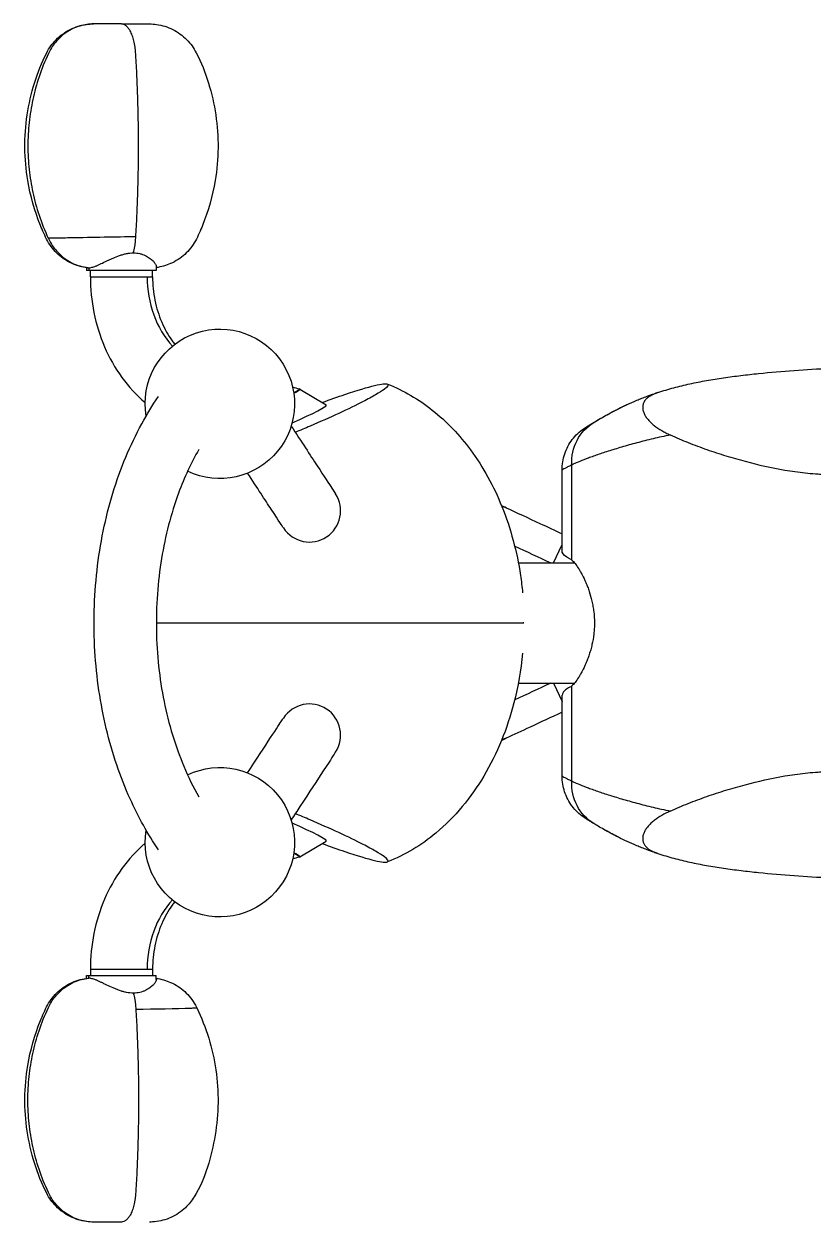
# Model space of a CAD drawing. Header units: millimetres. Extents: x -1750 to 1750, y -1345 to 1346.
# Drawn here: x -382.5 to -65.6, y -240 to 241 of the extents above; entities that cross this region are included whole.
import ezdxf

# ---------------------------------------------------------------- set-up
doc = ezdxf.new("R2010")
doc.units = ezdxf.units.MM
doc.header["$LTSCALE"] = 20
doc.layers.add('2d', color=230, linetype='Continuous')

msp = doc.modelspace()

# ---------------------------------------------------------------- linework, layer by layer
at = {"layer": '2d'}
for p, q in [((-330.8, 145.99), (-330.8, 145.99)), ((-357.3, 143.14), (-357.3, 141.97)), ((-329.3, 141.97), (-357.3, 141.97)), ((-356.45, 143.06), (-356.45, 141.97)), ((-355.8, 143.13), (-355.8, 143.13)), ((-355.8, 139.47), (-355.8, 141.97)), ((-330.8, 139.47), (-330.8, 141.97)), ((-329.3, 143.63), (-329.3, 141.97)), ((-355.8, 139.47), (-330.8, 139.47)), ((-271.61, 94.4), (-261.12, 88)), ((-162.45, 25.7), (-162.45, 63.92)), ((-166.36, 29.49), (-166.36, 61.96)), ((-66.26, 60.51), (-66.26, 60.5)), ((-190.71, 47.65), (-188.79, 46.75)), ((-169.79, 24.62), (-166.36, 31.99)), ((-183.92, 24.62), (-161.4, 24.62)), ((-183.92, -23.68), (-161.4, -23.68)), ((-169.79, -23.68), (-166.36, -31.05)), ((-166.36, -61.03), (-166.36, -28.56)), ((-162.45, -62.99), (-162.45, -24.77)), ((-190.71, -46.71), (-188.79, -45.82)), ((-66.56, -59.6), (-66.56, -59.59)), ((-271.61, -93.47), (-261.12, -87.06)), ((-355.8, -138.53), (-330.8, -138.53)), ((-355.8, -138.53), (-355.8, -141.03)), ((-330.8, -138.53), (-330.8, -141.03)), ((-357.3, -141.03), (-329.3, -141.03)), ((-357.3, -142.21), (-357.3, -141.03)), ((-356.45, -142.13), (-356.45, -141.03)), ((-329.3, -142.7), (-329.3, -141.03)), ((-330.8, -145.06), (-330.8, -145.06))]:
    msp.add_line(p, q, dxfattribs=at)
at = {"layer": '2d', "extrusion": (0, 0, -1)}
for centre, radius, start, end in [((303.8, 88.46), 30, 350.575, 295.5758), ((278.95, 78.82), 17, 104.8979, 114.5162), ((303.8, -87.54), 30, 64.3301, 9.2858), ((278.95, -77.89), 17, 245.4838, 255.0983)]:
    msp.add_arc(centre, radius, start, end, dxfattribs=at)
at = {"layer": '2d'}
for centre, start, end in [((-267.8, 45.47), 213.21, 33.21), ((-267.8, -44.53), 326.79, 146.79)]:
    msp.add_arc(centre, 12.5, start, end, dxfattribs=at)
for centre, major_axis, ratio, start_param, end_param in [((-302.19, 139.47), (0, 37.5), 0.822075, 1.570796, 2.407072), ((-283.39, 89.43), (11.81, 4.94), 0.066506, -0.694811, 0.279327), ((-279.54, 80.22), (18.46, 7.72), 0.066506, -1.339035, 0.048075), ((-194.08, 35.43), (5.29, 11.33), 0.531561, 0, 0.25531), ((-169.98, 24.23), (-56.64, 26.41), 0.000834, 1.295364, 1.554182), ((-169.98, -23.29), (56.64, 26.41), 0.000834, 1.58741, 1.846229), ((-279.54, -79.29), (-18.46, 7.72), 0.066506, 3.093517, 4.4807), ((-283.39, -88.5), (-11.81, 4.94), 0.066506, 2.862266, 3.836325), ((-302.19, -138.53), (0, 37.5), 0.822075, 0.734619, 1.570796)]:
    msp.add_ellipse(centre, major_axis=major_axis, ratio=ratio, start_param=start_param, end_param=end_param, dxfattribs=at)
at = {"layer": '2d', "extrusion": (0, 0, -1)}
for centre, major_axis, ratio, start_param, end_param in [((-283.39, 89.43), (11.53, 4.82), 0.066506, -0.061476, 0.664407), ((-143.23, 63.92), (-10.39, 17.09), 0.94778, -1.047978, 0), ((-194.08, -34.49), (-5.29, 11.33), 0.531561, 3.141593, 3.397248), ((-143.23, -62.99), (10.39, 17.09), 0.94778, 3.141593, 4.189571), ((-283.39, -88.5), (-11.53, 4.82), 0.066506, 2.47727, 3.203069)]:
    msp.add_ellipse(centre, major_axis=major_axis, ratio=ratio, start_param=start_param, end_param=end_param, dxfattribs=at)
at = {"layer": '2d'}
for points, knots in [([(-356.64, 143.07), (-358.84, 143.29), (-361.02, 143.87), (-365.09, 145.67), (-367.03, 146.94), (-370.4, 150.01), (-371.86, 151.86), (-374.08, 155.87), (-374.98, 157.99), (-378.19, 165.9), (-379.91, 171.99), (-382.38, 186.79), (-382.46, 195.77), (-379.86, 213.05), (-377.29, 221.62), (-372.35, 231.31), (-371.06, 233.11), (-367.92, 236.31), (-366, 237.71), (-361.87, 239.78), (-359.62, 240.48), (-356.43, 240.91), (-355.5, 240.97), (-354.57, 240.97)], [0, 0, 0, 0, 0.664186, 0.664186, 1.343587, 1.343587, 2.034358, 2.034358, 2.721977, 2.721977, 4.598213, 4.598213, 7.22505, 7.22505, 9.84192, 9.84192, 10.49253, 10.49253, 11.190087, 11.190087, 11.882203, 11.882203, 12.160454, 12.160454, 12.160454, 12.160454]), ([(-354.57, 240.97), (-355.43, 240.97), (-357.21, 240.85), (-360.01, 240.25), (-362.83, 239.18), (-365.51, 237.64), (-367.9, 235.73), (-369.9, 233.58), (-371.49, 231.33), (-372.29, 229.83), (-374.13, 225.93), (-376.57, 219.76), (-379.06, 210.63), (-380.54, 201.44), (-380.89, 195.17), (-380.89, 188.76), (-380.54, 182.49), (-379.06, 173.31), (-376.57, 164.2), (-374.15, 158.05), (-372.68, 154.92)], [0.0848829, 0.0848829, 0.0848829, 0.0848829, 0.1014281, 0.1179733, 0.1345186, 0.1510638, 0.167609, 0.1841543, 0.2006995, 0.2172448, 0.2172448, 0.2879336, 0.3586224, 0.4293112, 0.5, 0.5, 0.5706888, 0.6413776, 0.7120664, 0.7821668, 0.7821668, 0.7821668, 0.7821668]), ([(-337.54, 155.46), (-337.37, 158.17), (-337.07, 163.87), (-336.72, 173.07), (-336.5, 182.61), (-336.46, 188.9), (-336.46, 195.03), (-336.5, 201.32), (-336.72, 210.86), (-337.07, 220.09), (-337.38, 225.81), (-337.58, 229.18), (-337.67, 230.3), (-337.86, 231.76), (-338.08, 233.05), (-338.34, 234.23), (-338.63, 235.32), (-338.97, 236.35), (-339.35, 237.31), (-339.66, 237.91), (-340.05, 238.58), (-340.53, 239.31), (-341.39, 240.24), (-342.36, 240.85), (-342.99, 240.97), (-343.3, 240.97)], [-0.7821668, -0.7821668, -0.7821668, -0.7821668, -0.7120664, -0.6413776, -0.5706888, -0.5, -0.5, -0.4293112, -0.3586224, -0.2879336, -0.2172448, -0.2172448, -0.2006995, -0.1841543, -0.167609, -0.1510638, -0.1345186, -0.1179733, -0.1014281, -0.0848829, -0.0848829, -0.0636621, -0.0424414, -0.0212207, 0, 0, 0, 0]), ([(-332.02, 240.97), (-331.1, 240.97), (-330.17, 240.91), (-326.98, 240.48), (-324.73, 239.78), (-320.6, 237.71), (-318.68, 236.31), (-315.54, 233.11), (-314.25, 231.32), (-309.31, 221.63), (-306.74, 213.06), (-304.14, 195.77), (-304.21, 186.8), (-306.68, 171.99), (-308.41, 165.9), (-311.62, 157.99), (-312.51, 155.87), (-314.74, 151.86), (-316.2, 150.01), (-319.56, 146.94), (-321.5, 145.68), (-325.38, 143.96), (-327.33, 143.41), (-329.3, 143.14)], [0, 0, 0, 0, 0.277797, 0.277797, 0.969909, 0.969909, 1.667459, 1.667459, 2.3178, 2.3178, 4.934673, 4.934673, 7.5615, 7.5615, 9.438363, 9.438363, 10.125982, 10.125982, 10.816755, 10.816755, 11.496152, 11.496152, 12.094057, 12.094057, 12.094057, 12.094057]), ([(-337.54, 155.46), (-345.34, 155.46), (-355.13, 155.23), (-364.51, 155.05), (-365.51, 155.03), (-369.28, 154.96), (-371.5, 154.92), (-372.68, 154.92)], [-1, -1, -1, -1, -0.342619, -0.342619, -0.261347, -0.261347, 0, 0, 0, 0]), ([(-372.68, 154.92), (-372.66, 154.89), (-372.65, 154.87), (-372.29, 154.1), (-371.49, 152.6), (-369.9, 150.35), (-367.9, 148.21), (-365.51, 146.29), (-362.83, 144.76), (-360.01, 143.68), (-357.87, 143.22), (-356.71, 143.09), (-356.45, 143.06)], [0.7821668, 0.7821668, 0.7821668, 0.7821668, 0.7827552, 0.7827552, 0.7993005, 0.8158457, 0.832391, 0.8489362, 0.8654814, 0.8820267, 0.8985719, 0.903294, 0.903294, 0.903294, 0.903294]), ([(-338.51, 149.08), (-338.45, 149.29), (-338.3, 149.87), (-338.08, 150.88), (-337.86, 152.18), (-337.67, 153.63), (-337.58, 154.75), (-337.54, 155.42), (-337.54, 155.44), (-337.54, 155.46)], [-0.85840141, -0.85840141, -0.85840141, -0.85840141, -0.84893619, -0.83239095, -0.81584572, -0.79930048, -0.78275524, -0.78275524, -0.78216676, -0.78216676, -0.78216676, -0.78216676]), ([(-356.45, 143.06), (-356.12, 143.06), (-355.71, 143.13), (-354.96, 143.33), (-354.69, 143.41), (-354.11, 143.6), (-353.81, 143.7), (-353.34, 143.88), (-353.17, 143.95), (-352.84, 144.09), (-352.68, 144.16), (-352.16, 144.4), (-351.81, 144.56), (-350.72, 145.08), (-349.96, 145.45), (-348.77, 146.02), (-348.36, 146.21), (-347.52, 146.59), (-347.1, 146.78), (-345.83, 147.34), (-344.95, 147.69), (-343.6, 148.17), (-343.14, 148.31), (-342.21, 148.58), (-341.75, 148.69), (-340.82, 148.88), (-340.36, 148.95), (-339.43, 149.05), (-338.97, 149.08), (-338.51, 149.08)], [0, 0, 0, 0, 0.00286504, 0.00286504, 0.00429757, 0.00429757, 0.00573009, 0.00573009, 0.00644635, 0.00644635, 0.00716261, 0.00716261, 0.00859513, 0.00859513, 0.01146018, 0.01146018, 0.0128927, 0.0128927, 0.01432522, 0.01432522, 0.01719027, 0.01719027, 0.01862279, 0.01862279, 0.02005531, 0.02005531, 0.02148783, 0.02148783, 0.02292036, 0.02292036, 0.02292036, 0.02292036]), ([(-338.51, 149.08), (-337.6, 149.08), (-336.75, 148.98), (-335.55, 148.69), (-335.16, 148.58), (-334.43, 148.32), (-334.08, 148.17), (-333.42, 147.86), (-333.11, 147.69), (-332.52, 147.34), (-332.24, 147.16), (-331.46, 146.6), (-331.01, 146.21), (-330.45, 145.64), (-330.28, 145.45), (-329.98, 145.08), (-329.85, 144.9), (-329.63, 144.56), (-329.54, 144.4), (-329.43, 144.16), (-329.4, 144.09), (-329.35, 143.95), (-329.33, 143.88), (-329.31, 143.75), (-329.3, 143.69), (-329.3, 143.63)], [0, 0, 0, 0, 0.00286035, 0.00286035, 0.00429052, 0.00429052, 0.00572069, 0.00572069, 0.00715087, 0.00715087, 0.00858104, 0.00858104, 0.01144139, 0.01144139, 0.01287156, 0.01287156, 0.01430174, 0.01430174, 0.01573191, 0.01573191, 0.016447, 0.016447, 0.01716208, 0.01716208, 0.01797646, 0.01797646, 0.01797646, 0.01797646]), ([(-355.8, 139.47), (-355.8, 134.63), (-355.32, 129.79), (-353.41, 120.34), (-351.98, 115.74), (-348.23, 106.99), (-345.89, 102.86), (-340.42, 95.3), (-337.28, 91.89), (-333.8, 88.93)], [1.5707963, 1.5707963, 1.5707963, 1.5707963, 1.8116518, 1.8116518, 2.0525072, 2.0525072, 2.2933626, 2.2933626, 2.5325119, 2.5325119, 2.5325119, 2.5325119]), ([(-330.8, 139.47), (-330.8, 136.28), (-330.48, 133.09), (-329.24, 126.94), (-328.31, 123.98), (-325.96, 118.49), (-324.52, 115.97), (-322.57, 113.28), (-322.23, 112.83), (-321.89, 112.4)], [1.5707963, 1.5707963, 1.5707963, 1.5707963, 1.8116518, 1.8116518, 2.0525072, 2.0525072, 2.2933626, 2.2933626, 2.3427617, 2.3427617, 2.3427617, 2.3427617]), ([(-127.85, 93.03), (-125.78, 93.7), (-123.68, 94.33), (-119.41, 95.48), (-117.24, 96), (-112.84, 96.96), (-110.61, 97.4), (-106.1, 98.2), (-103.81, 98.57), (-99.2, 99.25), (-96.87, 99.56), (-92.17, 100.13), (-89.81, 100.4), (-82.72, 101.13), (-77.96, 101.53), (-68.42, 102.23), (-63.62, 102.52), (-53.99, 103), (-49.16, 103.2), (-39.45, 103.52), (-34.57, 103.65), (-27.23, 103.78), (-24.78, 103.82), (-19.86, 103.88), (-17.4, 103.9), (-13.7, 103.92), (-12.46, 103.93), (-9.99, 103.93), (-8.75, 103.93), (-5.04, 103.92), (-2.57, 103.9), (4.81, 103.82), (9.71, 103.71), (19.43, 103.37), (24.25, 103.13), (31.43, 102.63), (33.82, 102.44), (38.56, 102), (40.9, 101.76), (47.8, 100.92), (52.25, 100.22), (60.85, 98.5), (65.01, 97.46), (71.06, 95.59), (73.04, 94.92), (75.98, 93.82), (76.95, 93.44), (78.88, 92.65), (79.84, 92.24), (82.67, 90.99), (84.53, 90.09), (88.19, 88.21), (90, 87.22), (91.8, 86.19)], [0.0572395, 0.0572395, 0.0572395, 0.0572395, 0.0646279, 0.0646279, 0.0720164, 0.0720164, 0.0794048, 0.0794048, 0.0867932, 0.0867932, 0.0941817, 0.0941817, 0.1015701, 0.1015701, 0.116347, 0.116347, 0.1311238, 0.1311238, 0.1459007, 0.1459007, 0.1606776, 0.1606776, 0.168066, 0.168066, 0.1754544, 0.1754544, 0.1791487, 0.1791487, 0.1828429, 0.1828429, 0.1902313, 0.1902313, 0.2050082, 0.2050082, 0.2197851, 0.2197851, 0.2271735, 0.2271735, 0.2345619, 0.2345619, 0.2493388, 0.2493388, 0.2641157, 0.2641157, 0.2715041, 0.2715041, 0.2751983, 0.2751983, 0.2788925, 0.2788925, 0.286281, 0.286281, 0.2936694, 0.2936694, 0.2936694, 0.2936694]), ([(-262.74, 88.99), (-259.49, 90.18), (-256.4, 91.27), (-248.5, 93.94), (-244.5, 95.12), (-238.81, 96.46), (-237.05, 96.65), (-235.86, 96.08), (-236.29, 95.39), (-237.84, 94.25)], [-79.976699, -79.976699, -79.976699, -79.976699, -66.966955, -66.966955, -43.874499, -43.874499, -21.183419, -21.183419, 0, 0, 0, 0]), ([(-236.5, 96.38), (-230.03, 93.89), (-223.92, 90.29), (-212.69, 81.39), (-207.53, 75.91), (-198, 63), (-193.8, 55.28), (-186.97, 38.41), (-184.48, 29.04), (-182.73, 17.28), (-182.45, 14.96), (-182.23, 12.63)], [0, 0, 0, 0, 2.101758, 2.101758, 4.334929, 4.334929, 6.937688, 6.937688, 9.807029, 9.807029, 10.5067, 10.5067, 10.5067, 10.5067]), ([(-328.45, -90.56), (-332.75, -84.36), (-336.51, -77.38), (-343.8, -61.44), (-347.03, -51.84), (-351.77, -31.9), (-353.32, -21.38), (-354.61, -0.04), (-354.32, 10.94), (-351.89, 32.23), (-349.75, 42.69), (-343.77, 62.5), (-339.79, 71.89), (-333.09, 84.21), (-330.89, 87.94), (-328.49, 91.44)], [3.804407, 3.804407, 3.804407, 3.804407, 6.407817, 6.407817, 9.561686, 9.561686, 12.743693, 12.743693, 15.988912, 15.988912, 19.218534, 19.218534, 22.484068, 22.484068, 23.934338, 23.934338, 23.934338, 23.934338]), ([(-237.84, 94.25), (-238.65, 93.65), (-239.78, 92.93), (-242.62, 91.28), (-244.3, 90.37), (-249.01, 87.94), (-252.27, 86.36), (-259.59, 82.97), (-263.47, 81.25), (-269.53, 78.66), (-271.52, 77.83), (-273.51, 77.01)], [-321.379598, -321.379598, -321.379598, -321.379598, -310.32781, -310.32781, -299.839472, -299.839472, -285.468921, -285.468921, -271.830475, -271.830475, -265.174614, -265.174614, -265.174614, -265.174614]), ([(-153.62, 81.01), (-152.56, 81.65), (-151.24, 82.44), (-148.77, 83.84), (-147.87, 84.33), (-146.4, 85.12), (-145.88, 85.4), (-144.83, 85.94), (-144.28, 86.22), (-141.5, 87.61), (-139.03, 88.76), (-135.7, 90.15), (-135.02, 90.42), (-133.63, 90.97), (-132.93, 91.24), (-130.8, 92.03), (-129.34, 92.54), (-127.85, 93.03)], [0, 0, 0, 0, 0.01013951, 0.01013951, 0.01520926, 0.01520926, 0.01774414, 0.01774414, 0.02027901, 0.02027901, 0.03041852, 0.03041852, 0.03295339, 0.03295339, 0.03548827, 0.03548827, 0.04055802, 0.04055802, 0.04055802, 0.04055802]), ([(-127.85, 93.03), (-129.06, 92.63), (-130.14, 92.16), (-131.29, 91.44), (-131.51, 91.29), (-131.92, 90.98), (-132.12, 90.82), (-132.65, 90.32), (-132.96, 89.97), (-133.33, 89.41), (-133.45, 89.22), (-133.64, 88.83), (-133.72, 88.63), (-133.91, 88.03), (-133.98, 87.62), (-134.01, 86.98), (-134, 86.77), (-133.96, 86.34), (-133.93, 86.12), (-133.79, 85.48), (-133.65, 85.05), (-133.37, 84.4), (-133.26, 84.18), (-133.03, 83.76), (-132.9, 83.55), (-132.49, 82.92), (-132.18, 82.51), (-131.49, 81.7), (-131.11, 81.3), (-130.28, 80.52), (-129.85, 80.14), (-128.46, 79.04), (-127.45, 78.36), (-125.82, 77.41), (-125.26, 77.1), (-124.1, 76.51), (-123.51, 76.22), (-122.9, 75.95)], [0, 0, 0, 0, 0.00424961, 0.00424961, 0.00531201, 0.00531201, 0.00637441, 0.00637441, 0.00849922, 0.00849922, 0.00956162, 0.00956162, 0.01062402, 0.01062402, 0.01274883, 0.01274883, 0.01381123, 0.01381123, 0.01487363, 0.01487363, 0.01699844, 0.01699844, 0.01806084, 0.01806084, 0.01912324, 0.01912324, 0.02124805, 0.02124805, 0.02337285, 0.02337285, 0.02549766, 0.02549766, 0.02974727, 0.02974727, 0.03187207, 0.03187207, 0.03399688, 0.03399688, 0.03399688, 0.03399688]), ([(-148.99, 83.71), (-146.76, 84.96), (-144.64, 86.07), (-142.19, 87.25), (-142.16, 87.27), (-142.1, 87.3), (-142.08, 87.3), (-142.06, 87.32), (-142.05, 87.32), (-142.04, 87.33), (-142.03, 87.33), (-142.03, 87.33), (-142.03, 87.33), (-142.02, 87.33), (-142.02, 87.33), (-142.02, 87.33), (-142.02, 87.33), (-141.7, 87.49), (-141.38, 87.64), (-140.56, 88.02), (-140.05, 88.26), (-139.48, 88.52), (-139.46, 88.53), (-139.43, 88.54), (-139.42, 88.54), (-139.42, 88.55), (-139.42, 88.55), (-139.42, 88.55), (-139.42, 88.55), (-139.41, 88.55), (-139.41, 88.55), (-139.41, 88.55), (-139.41, 88.55), (-139.41, 88.55)], [0, 0, 0, 0, 1.369297, 1.369297, 1.391123, 1.391123, 1.400391, 1.400391, 1.405025, 1.405025, 1.407342, 1.407342, 1.408501, 1.408501, 1.40908, 1.40908, 1.40937, 1.40937, 1.587329, 1.587329, 1.854378, 1.854378, 1.86689, 1.86689, 1.869207, 1.869207, 1.869786, 1.869786, 1.869931, 1.869931, 1.870004, 1.870004, 1.870047, 1.870047, 1.870047, 1.870047]), ([(-275.16, 79.54), (-271.03, 73.23), (-267.5, 67.83), (-261.96, 59.37), (-259.9, 56.22), (-257.99, 53.31), (-257.66, 52.81), (-257.34, 52.31)], [5.12704, 5.12704, 5.12704, 5.12704, 8.678684, 8.678684, 12.148175, 12.148175, 14.854657, 14.854657, 14.854657, 14.854657]), ([(-166.36, 61.96), (-166.36, 64.12), (-166, 66.31), (-164.61, 70.41), (-163.57, 72.38), (-160.94, 75.82), (-159.32, 77.35), (-157.43, 78.62), (-157.34, 78.68), (-157.24, 78.74), (-157.23, 78.75), (-157.21, 78.76), (-157.21, 78.76), (-157.2, 78.77), (-157.2, 78.77), (-157.2, 78.77), (-157.19, 78.77), (-157.19, 78.78), (-157.19, 78.78), (-157.19, 78.78), (-157.19, 78.78), (-157.19, 78.78), (-157.19, 78.78), (-157.19, 78.78), (-157.19, 78.78), (-157.19, 78.78)], [0, 0, 0, 0, 0.648194, 0.648194, 1.298373, 1.298373, 1.948485, 1.948485, 1.98067, 1.98067, 1.984604, 1.984604, 1.986628, 1.986628, 1.987636, 1.987636, 1.989674, 1.989674, 1.993703, 1.993703, 1.994703, 1.994703, 1.995703, 1.995703, 1.995722, 1.995722, 1.995722, 1.995722]), ([(-157.14, 78.8), (-157.14, 78.8), (-157.14, 78.8), (-157.14, 78.8), (-157.14, 78.8), (-157.14, 78.81), (-157.14, 78.81), (-157.14, 78.81), (-157.14, 78.81), (-157.13, 78.81), (-157.13, 78.82), (-157.11, 78.83), (-157.09, 78.84), (-157.06, 78.86), (-157.04, 78.87), (-157.02, 78.89), (-157.01, 78.89), (-157.01, 78.89), (-157.01, 78.89), (-157.01, 78.89), (-157.01, 78.89), (-157.01, 78.89), (-157.01, 78.89), (-157.01, 78.89), (-157.01, 78.89), (-157.01, 78.89)], [0, 0, 0, 0, 0.0000991, 0.0000991, 0.0016843, 0.0016843, 0.0048548, 0.0048548, 0.015555, 0.015555, 0.0726243, 0.0726243, 0.1487169, 0.1487169, 0.2501747, 0.2501747, 0.266027, 0.266027, 0.2676122, 0.2676122, 0.2684048, 0.2684048, 0.268603, 0.268603, 0.268702, 0.268702, 0.268702, 0.268702]), ([(-157, 78.89), (-156.96, 78.93), (-156.9, 78.96), (-156.66, 79.11), (-156.44, 79.26), (-155.87, 79.62), (-155.52, 79.84), (-154.89, 80.23), (-154.66, 80.37), (-154.17, 80.67), (-153.91, 80.84), (-153.62, 81.01)], [0.06909018, 0.06909018, 0.06909018, 0.06909018, 0.07127799, 0.07127799, 0.07676092, 0.07676092, 0.08224384, 0.08224384, 0.0849853, 0.0849853, 0.08772676, 0.08772676, 0.08772676, 0.08772676]), ([(-122.9, 75.95), (-125.26, 75.47), (-127.57, 74.96), (-132.06, 73.89), (-134.24, 73.34), (-137.42, 72.5), (-138.46, 72.21), (-140.49, 71.65), (-141.48, 71.36), (-144.36, 70.52), (-146.18, 69.96), (-149.59, 68.86), (-151.18, 68.33), (-153.04, 67.68), (-153.4, 67.55), (-154.11, 67.29), (-154.46, 67.17), (-155.47, 66.79), (-156.11, 66.55), (-157.92, 65.86), (-159, 65.42), (-160.43, 64.82), (-160.87, 64.63), (-161.5, 64.35), (-161.7, 64.26), (-161.99, 64.13), (-162.08, 64.09), (-162.27, 64), (-162.36, 63.96), (-162.45, 63.92)], [0, 0, 0, 0, 0.00780846, 0.00780846, 0.01561692, 0.01561692, 0.01952115, 0.01952115, 0.02342538, 0.02342538, 0.03123383, 0.03123383, 0.03904229, 0.03904229, 0.04099441, 0.04099441, 0.04294652, 0.04294652, 0.04685075, 0.04685075, 0.05465921, 0.05465921, 0.05856344, 0.05856344, 0.06051555, 0.06051555, 0.06149161, 0.06149161, 0.06246767, 0.06246767, 0.06246767, 0.06246767]), ([(-122.9, 75.95), (-120.56, 74.9), (-118.17, 73.88), (-114.49, 72.42), (-113.26, 71.94), (-110.76, 71.01), (-109.49, 70.55), (-105.7, 69.23), (-103.14, 68.39), (-98, 66.82), (-95.41, 66.08), (-87.58, 63.99), (-82.3, 62.78), (-74.22, 61.42), (-71.51, 61.03), (-67.39, 60.59), (-66.01, 60.47), (-63.93, 60.32), (-63.23, 60.28), (-61.84, 60.2), (-61.14, 60.17), (-60.44, 60.14)], [0.06651441, 0.06651441, 0.06651441, 0.06651441, 0.07480156, 0.07480156, 0.07894513, 0.07894513, 0.0830887, 0.0830887, 0.09137585, 0.09137585, 0.099663, 0.099663, 0.1162373, 0.1162373, 0.12452445, 0.12452445, 0.12866803, 0.12866803, 0.13073981, 0.13073981, 0.1328116, 0.1328116, 0.1328116, 0.1328116]), ([(-312.24, 70.12), (-315.33, 64.78), (-318.07, 58.93), (-323.38, 44.42), (-325.73, 35.53), (-328.74, 16.99), (-329.45, 7.2), (-329.1, -12.11), (-328.06, -21.81), (-324.36, -40.17), (-321.63, -48.95), (-316.49, -61.39), (-314.47, -65.56), (-312.24, -69.33)], [2.717531, 2.717531, 2.717531, 2.717531, 4.919301, 4.919301, 7.766928, 7.766928, 10.666295, 10.666295, 13.561826, 13.561826, 16.45549, 16.45549, 18.042461, 18.042461, 18.042461, 18.042461]), ([(-162.45, 63.92), (-162.49, 63.9), (-162.53, 63.88), (-162.61, 63.85), (-162.73, 63.79), (-163, 63.66), (-163.22, 63.56), (-163.63, 63.36), (-163.89, 63.23), (-164.6, 62.88), (-164.98, 62.68), (-165.62, 62.36), (-165.86, 62.23), (-166.21, 62.04), (-166.31, 61.98), (-166.35, 61.96), (-166.36, 61.96), (-166.36, 61.96)], [-0.00000006, -0.00000006, -0.00000006, -0.00000006, 0.0004392, 0.0004392, 0.00087846, 0.00175697, 0.003514, 0.003514, 0.00702806, 0.00702806, 0.01405618, 0.01405618, 0.02108431, 0.02108431, 0.02811243, 0.02811243, 0.02961042, 0.02961042, 0.02961042, 0.02961042]), ([(-278.26, 38.62), (-278.81, 39.47), (-279.89, 41.11), (-285.57, 49.8), (-288.79, 54.71), (-292.65, 60.61)], [0, 0, 0, 0, 5.035468, 5.035468, 8.695281, 8.695281, 8.695281, 8.695281]), ([(-188.79, 46.75), (-184.65, 44.82), (-180.01, 42.65), (-172.35, 39.08), (-169.35, 37.68), (-166.36, 36.28)], [0, 0, 0, 0, 1.62034, 1.62034, 2.610233, 2.610233, 2.610233, 2.610233]), ([(-163.28, 26.27), (-165.04, 27.15), (-166.01, 28.08), (-166.33, 29.14), (-166.36, 29.32), (-166.36, 29.49)], [-50.007476, -50.007476, -50.007476, -50.007476, -27.963109, -27.963109, -23.648957, -23.648957, -23.648957, -23.648957]), ([(-162.45, 25.7), (-162.05, 25.35), (-161.62, 24.89), (-160.72, 23.77), (-160.24, 23.1), (-159.51, 21.95), (-159.26, 21.54), (-158.77, 20.69), (-158.52, 20.24), (-157.78, 18.83), (-157.29, 17.81), (-156.58, 16.14), (-156.34, 15.56), (-155.89, 14.38), (-155.68, 13.77), (-155.06, 11.9), (-154.69, 10.6), (-154.22, 8.54), (-154.08, 7.84), (-153.83, 6.4), (-153.72, 5.68), (-153.47, 3.49), (-153.38, 2.02), (-153.37, 0.16), (-153.38, -0.22), (-153.4, -0.97), (-153.42, -1.34), (-153.48, -2.47), (-153.54, -3.21), (-153.8, -5.4), (-154.04, -6.82), (-154.51, -8.91), (-154.69, -9.59), (-155.06, -10.91), (-155.25, -11.55), (-155.67, -12.81), (-155.88, -13.42), (-156.33, -14.61), (-156.57, -15.19), (-157.28, -16.86), (-157.77, -17.88), (-158.51, -19.3), (-158.76, -19.75), (-159.26, -20.61), (-159.51, -21.02), (-160.24, -22.17), (-160.71, -22.83), (-161.62, -23.96), (-162.05, -24.42), (-162.45, -24.77)], [0, 0, 0, 0, 0.00445414, 0.00445414, 0.00890829, 0.00890829, 0.01113536, 0.01113536, 0.01336243, 0.01336243, 0.01781658, 0.01781658, 0.02004365, 0.02004365, 0.02227072, 0.02227072, 0.02672487, 0.02672487, 0.02895194, 0.02895194, 0.03117901, 0.03117901, 0.03563315, 0.03563315, 0.03674669, 0.03674669, 0.03786023, 0.03786023, 0.0400873, 0.0400873, 0.04454144, 0.04454144, 0.04676851, 0.04676851, 0.04899559, 0.04899559, 0.05122266, 0.05122266, 0.05344973, 0.05344973, 0.05790387, 0.05790387, 0.06013095, 0.06013095, 0.06235802, 0.06235802, 0.06681216, 0.06681216, 0.07126631, 0.07126631, 0.07126631, 0.07126631]), ([(-182.23, -11.7), (-182.86, -18.42), (-184.02, -25.1), (-188.36, -41.88), (-192.4, -51.92), (-202.92, -69.57), (-209.39, -77.49), (-222.83, -88.7), (-229.45, -92.73), (-236.5, -95.45)], [1.215512, 1.215512, 1.215512, 1.215512, 3.232906, 3.232906, 6.419555, 6.419555, 9.419441, 9.419441, 11.709655, 11.709655, 11.709655, 11.709655]), ([(-163.28, -25.34), (-163.97, -25.68), (-164.53, -26.03), (-165.41, -26.72), (-165.75, -27.06), (-166.21, -27.76), (-166.33, -28.11), (-166.36, -28.49), (-166.36, -28.52), (-166.36, -28.56)], [0, 0, 0, 0, 0.00857168, 0.00857168, 0.01714336, 0.01714336, 0.02571504, 0.02571504, 0.0265404, 0.0265404, 0.0265404, 0.0265404]), ([(-292.66, -59.68), (-292.26, -59.08), (-291.88, -58.5), (-287.78, -52.24), (-284.75, -47.61), (-280.41, -40.98), (-279.15, -39.06), (-278.49, -38.04), (-278.37, -37.86), (-278.26, -37.69)], [4.664917, 4.664917, 4.664917, 4.664917, 5.036136, 5.036136, 8.694847, 8.694847, 12.162045, 12.162045, 13.382911, 13.382911, 13.382911, 13.382911]), ([(-166.36, -35.35), (-170.71, -37.38), (-175.09, -39.42), (-182.56, -42.91), (-185.79, -44.42), (-188.79, -45.82)], [0.181412, 0.181412, 0.181412, 0.181412, 1.620781, 1.620781, 2.791714, 2.791714, 2.791714, 2.791714]), ([(-257.34, -51.38), (-257.85, -52.16), (-258.99, -53.9), (-264.66, -62.57), (-267.84, -67.41), (-272.76, -74.94), (-273.93, -76.72), (-275.16, -78.6)], [0, 0, 0, 0, 5.039009, 5.039009, 8.667929, 8.667929, 9.719653, 9.719653, 9.719653, 9.719653]), ([(-166.36, -61.03), (-166.36, -61.03), (-166.35, -61.03), (-166.31, -61.05), (-166.21, -61.11), (-165.86, -61.29), (-165.62, -61.42), (-164.98, -61.75), (-164.6, -61.95), (-163.89, -62.3), (-163.63, -62.43), (-163.22, -62.63), (-163.07, -62.7), (-162.85, -62.8), (-162.73, -62.86), (-162.59, -62.92), (-162.53, -62.95), (-162.49, -62.97), (-162.47, -62.98), (-162.45, -62.99)], [0.08279673, 0.08279673, 0.08279673, 0.08279673, 0.08429395, 0.08429395, 0.09131845, 0.09131845, 0.09834295, 0.09834295, 0.10536745, 0.10536745, 0.1088797, 0.1088797, 0.11063582, 0.11063582, 0.11151389, 0.11195292, 0.11217243, 0.11217243, 0.11239195, 0.11239195, 0.11239195, 0.11239195]), ([(-157.19, -77.84), (-157.19, -77.84), (-157.19, -77.84), (-157.19, -77.84), (-157.19, -77.84), (-157.19, -77.84), (-157.19, -77.84), (-157.19, -77.84), (-157.19, -77.84), (-157.2, -77.84), (-157.2, -77.83), (-157.2, -77.83), (-157.21, -77.83), (-157.21, -77.83), (-157.21, -77.83), (-157.23, -77.82), (-157.24, -77.81), (-157.27, -77.79), (-157.29, -77.77), (-157.43, -77.69), (-157.54, -77.61), (-159.44, -76.31), (-161.04, -74.78), (-163.65, -71.31), (-164.68, -69.34), (-166.02, -65.27), (-166.36, -63.14), (-166.36, -61.03)], [0, 0, 0, 0, 0.000488, 0.000488, 0.001465, 0.001465, 0.003419, 0.003419, 0.007454, 0.007454, 0.008437, 0.008437, 0.00942, 0.00942, 0.0104, 0.0104, 0.014324, 0.014324, 0.022139, 0.022139, 0.06225, 0.06225, 0.712342, 0.712342, 1.363075, 1.363075, 1.995729, 1.995729, 1.995729, 1.995729]), ([(-122.9, -75.02), (-120.56, -73.96), (-118.17, -72.95), (-114.49, -71.49), (-113.26, -71.01), (-110.76, -70.08), (-109.49, -69.62), (-105.7, -68.29), (-103.14, -67.46), (-98, -65.89), (-95.41, -65.14), (-87.58, -63.06), (-82.3, -61.85), (-74.22, -60.48), (-71.51, -60.1), (-67.39, -59.66), (-66.01, -59.54), (-63.93, -59.39), (-63.23, -59.34), (-61.84, -59.27), (-61.14, -59.24), (-60.44, -59.21)], [0.06651441, 0.06651441, 0.06651441, 0.06651441, 0.07480156, 0.07480156, 0.07894513, 0.07894513, 0.0830887, 0.0830887, 0.09137585, 0.09137585, 0.099663, 0.099663, 0.1162373, 0.1162373, 0.12452445, 0.12452445, 0.12866803, 0.12866803, 0.13073981, 0.13073981, 0.1328116, 0.1328116, 0.1328116, 0.1328116]), ([(-162.45, -62.99), (-162.41, -63.01), (-162.36, -63.03), (-162.27, -63.07), (-162.13, -63.13), (-161.99, -63.2), (-161.7, -63.33), (-161.5, -63.42), (-160.87, -63.69), (-160.43, -63.88), (-159, -64.49), (-157.92, -64.92), (-156.11, -65.62), (-155.47, -65.86), (-154.46, -66.23), (-154.11, -66.36), (-153.4, -66.61), (-153.04, -66.74), (-151.18, -67.39), (-149.59, -67.93), (-146.18, -69.02), (-144.36, -69.58), (-141.48, -70.43), (-140.49, -70.71), (-138.46, -71.28), (-137.42, -71.56), (-134.24, -72.41), (-132.06, -72.96), (-127.57, -74.02), (-125.26, -74.54), (-122.9, -75.02)], [-0.00000006, -0.00000006, -0.00000006, -0.00000006, 0.00048487, 0.00048487, 0.00096981, 0.00193968, 0.00193968, 0.00387942, 0.00387942, 0.0077589, 0.0077589, 0.01551786, 0.01551786, 0.01939734, 0.01939734, 0.02133708, 0.02133708, 0.02327682, 0.02327682, 0.03103578, 0.03103578, 0.03879473, 0.03879473, 0.04267421, 0.04267421, 0.04655369, 0.04655369, 0.05431265, 0.05431265, 0.06207161, 0.06207161, 0.06207161, 0.06207161]), ([(-237.84, -93.31), (-238.65, -92.72), (-239.78, -92), (-242.62, -90.35), (-244.3, -89.44), (-249.01, -87.01), (-252.27, -85.42), (-259.59, -82.04), (-263.47, -80.32), (-269.53, -77.73), (-271.52, -76.89), (-273.51, -76.08)], [-321.379598, -321.379598, -321.379598, -321.379598, -310.32781, -310.32781, -299.839472, -299.839472, -285.468921, -285.468921, -271.830475, -271.830475, -265.174614, -265.174614, -265.174614, -265.174614]), ([(-122.9, -75.02), (-124.11, -75.56), (-125.26, -76.15), (-127.42, -77.41), (-128.43, -78.09), (-129.58, -79), (-129.81, -79.18), (-130.25, -79.56), (-130.47, -79.76), (-131.09, -80.34), (-131.47, -80.74), (-132.16, -81.55), (-132.48, -81.96), (-133.03, -82.81), (-133.27, -83.24), (-133.65, -84.1), (-133.79, -84.53), (-133.93, -85.17), (-133.96, -85.39), (-134, -85.81), (-134.01, -86.03), (-133.97, -87.09), (-133.72, -87.89), (-133.1, -88.83), (-132.96, -89.01), (-132.65, -89.37), (-132.49, -89.54), (-131.95, -90.04), (-131.54, -90.35), (-130.85, -90.79), (-130.6, -90.93), (-130.1, -91.19), (-129.84, -91.32), (-129.03, -91.68), (-128.46, -91.89), (-127.85, -92.09)], [0, 0, 0, 0, 0.00420582, 0.00420582, 0.00841164, 0.00841164, 0.0094631, 0.0094631, 0.01051455, 0.01051455, 0.01261746, 0.01261746, 0.01472037, 0.01472037, 0.01682328, 0.01682328, 0.01892619, 0.01892619, 0.01997765, 0.01997765, 0.0210291, 0.0210291, 0.02523492, 0.02523492, 0.02628638, 0.02628638, 0.02733783, 0.02733783, 0.02944074, 0.02944074, 0.0304922, 0.0304922, 0.03154365, 0.03154365, 0.03364656, 0.03364656, 0.03364656, 0.03364656]), ([(-155.07, -79.18), (-155.08, -79.18), (-155.09, -79.17), (-155.51, -78.91), (-155.86, -78.69), (-156.43, -78.33), (-156.66, -78.18), (-157, -77.97), (-157.11, -77.89), (-157.17, -77.85), (-157.19, -77.84), (-157.19, -77.84)], [0.0053849, 0.0053849, 0.0053849, 0.0053849, 0.0054961, 0.0054961, 0.0109922, 0.0109922, 0.0164883, 0.0164883, 0.0219844, 0.0219844, 0.02413624, 0.02413624, 0.02413624, 0.02413624]), ([(-127.85, -92.09), (-129.34, -91.61), (-130.8, -91.1), (-132.93, -90.3), (-133.63, -90.04), (-135.02, -89.49), (-135.7, -89.22), (-139.03, -87.83), (-141.5, -86.68), (-144.28, -85.29), (-144.83, -85.01), (-145.88, -84.46), (-146.4, -84.19), (-147.87, -83.4), (-148.77, -82.9), (-151.24, -81.51), (-152.56, -80.72), (-153.62, -80.08)], [0, 0, 0, 0, 0.00513467, 0.00513467, 0.00770201, 0.00770201, 0.01026934, 0.01026934, 0.02053869, 0.02053869, 0.02310602, 0.02310602, 0.02567336, 0.02567336, 0.03080803, 0.03080803, 0.04107737, 0.04107737, 0.04107737, 0.04107737]), ([(-127.85, -92.09), (-125.78, -92.77), (-123.68, -93.39), (-119.4, -94.54), (-117.24, -95.07), (-112.84, -96.03), (-110.61, -96.47), (-106.1, -97.27), (-103.81, -97.64), (-99.2, -98.32), (-96.86, -98.63), (-92.16, -99.2), (-89.81, -99.46), (-82.71, -100.19), (-77.96, -100.6), (-68.41, -101.3), (-63.62, -101.58), (-53.99, -102.07), (-49.15, -102.27), (-39.45, -102.59), (-34.57, -102.71), (-27.23, -102.85), (-24.78, -102.89), (-19.86, -102.95), (-17.4, -102.97), (-13.7, -102.99), (-12.46, -102.99), (-9.99, -103), (-8.75, -103), (-5.04, -102.99), (-2.57, -102.97), (4.82, -102.88), (9.71, -102.78), (19.43, -102.43), (24.25, -102.19), (31.43, -101.7), (33.82, -101.51), (38.56, -101.07), (40.9, -100.82), (47.8, -99.98), (52.25, -99.29), (60.85, -97.56), (65.01, -96.53), (71.06, -94.66), (73.05, -93.98), (75.98, -92.89), (76.95, -92.51), (78.88, -91.72), (79.84, -91.31), (82.67, -90.05), (84.53, -89.16), (88.19, -87.28), (90, -86.29), (91.8, -85.25)], [0.0570381, 0.0570381, 0.0570381, 0.0570381, 0.0644261, 0.0644261, 0.0718141, 0.0718141, 0.0792022, 0.0792022, 0.0865902, 0.0865902, 0.0939782, 0.0939782, 0.1013662, 0.1013662, 0.1161422, 0.1161422, 0.1309182, 0.1309182, 0.1456942, 0.1456942, 0.1604702, 0.1604702, 0.1678582, 0.1678582, 0.1752462, 0.1752462, 0.1789402, 0.1789402, 0.1826342, 0.1826342, 0.1900222, 0.1900222, 0.2047982, 0.2047982, 0.2195742, 0.2195742, 0.2269622, 0.2269622, 0.2343502, 0.2343502, 0.2491262, 0.2491262, 0.2639022, 0.2639022, 0.2712902, 0.2712902, 0.2749842, 0.2749842, 0.2786782, 0.2786782, 0.2860662, 0.2860662, 0.2934542, 0.2934542, 0.2934542, 0.2934542]), ([(-333.8, -87.99), (-337.28, -90.95), (-340.42, -94.37), (-345.89, -101.92), (-348.23, -106.06), (-351.98, -114.8), (-353.41, -119.41), (-355.32, -128.85), (-355.8, -133.69), (-355.8, -138.53)], [0.6090822, 0.6090822, 0.6090822, 0.6090822, 0.84823, 0.84823, 1.0890855, 1.0890855, 1.3299409, 1.3299409, 1.5707963, 1.5707963, 1.5707963, 1.5707963]), ([(-262.74, -88.05), (-259.49, -89.25), (-256.4, -90.34), (-248.5, -93), (-244.5, -94.18), (-238.81, -95.53), (-237.05, -95.72), (-235.86, -95.15), (-236.29, -94.46), (-237.84, -93.31)], [-79.976699, -79.976699, -79.976699, -79.976699, -66.966955, -66.966955, -43.874499, -43.874499, -21.183419, -21.183419, 0, 0, 0, 0]), ([(-321.89, -111.47), (-322.24, -111.9), (-322.57, -112.35), (-324.52, -115.04), (-325.96, -117.56), (-328.31, -123.05), (-329.24, -126.01), (-330.48, -132.16), (-330.8, -135.34), (-330.8, -138.53)], [0.7989331, 0.7989331, 0.7989331, 0.7989331, 0.84823, 0.84823, 1.0890855, 1.0890855, 1.3299409, 1.3299409, 1.5707963, 1.5707963, 1.5707963, 1.5707963]), ([(-354.57, -240.03), (-355.5, -240.03), (-356.43, -239.97), (-359.62, -239.55), (-361.87, -238.85), (-365.99, -236.78), (-367.92, -235.38), (-371.06, -232.18), (-372.35, -230.38), (-377.29, -220.69), (-379.86, -212.12), (-382.46, -194.84), (-382.38, -185.87), (-379.91, -171.06), (-378.19, -164.97), (-374.98, -157.06), (-374.08, -154.94), (-371.86, -150.93), (-370.4, -149.08), (-367.03, -146.01), (-365.09, -144.74), (-361.02, -142.93), (-358.84, -142.35), (-356.64, -142.14)], [0, 0, 0, 0, 0.277831, 0.277831, 0.969943, 0.969943, 1.667494, 1.667494, 2.317854, 2.317854, 4.934727, 4.934727, 7.561555, 7.561555, 9.438372, 9.438372, 10.125991, 10.125991, 10.816763, 10.816763, 11.49616, 11.49616, 12.160455, 12.160455, 12.160455, 12.160455]), ([(-354.57, -240.03), (-355.43, -240.03), (-357.21, -239.92), (-360.01, -239.32), (-362.83, -238.24), (-365.51, -236.71), (-367.9, -234.79), (-369.9, -232.65), (-371.49, -230.4), (-372.29, -228.9), (-374.13, -225), (-376.57, -218.82), (-379.06, -209.69), (-380.54, -200.51), (-380.89, -194.24), (-380.89, -187.83), (-380.54, -181.56), (-379.06, -172.37), (-376.57, -163.24), (-374.13, -157.07), (-372.29, -153.17), (-371.49, -151.67), (-369.9, -149.42), (-367.9, -147.27), (-365.51, -145.36), (-362.83, -143.82), (-360.01, -142.75), (-357.87, -142.29), (-356.71, -142.15), (-356.45, -142.13)], [0.0848829, 0.0848829, 0.0848829, 0.0848829, 0.1014281, 0.1179733, 0.1345186, 0.1510638, 0.167609, 0.1841543, 0.2006995, 0.2172448, 0.2172448, 0.2879336, 0.3586224, 0.4293112, 0.5, 0.5, 0.5706888, 0.6413776, 0.7120664, 0.7827552, 0.7827552, 0.7993005, 0.8158457, 0.832391, 0.8489362, 0.8654814, 0.8820267, 0.8985719, 0.903294, 0.903294, 0.903294, 0.903294]), ([(-338.51, -148.15), (-339.42, -148.15), (-340.34, -148.04), (-341.74, -147.76), (-342.21, -147.64), (-343.13, -147.38), (-343.58, -147.24), (-344.48, -146.93), (-344.92, -146.76), (-345.81, -146.41), (-346.24, -146.22), (-347.53, -145.66), (-348.36, -145.28), (-349.55, -144.71), (-349.95, -144.52), (-350.71, -144.15), (-351.09, -143.97), (-351.81, -143.63), (-352.16, -143.46), (-352.67, -143.23), (-352.84, -143.15), (-353.17, -143.02), (-353.33, -142.95), (-353.81, -142.77), (-354.12, -142.66), (-354.69, -142.48), (-354.95, -142.4), (-355.45, -142.27), (-355.68, -142.22), (-356.1, -142.15), (-356.29, -142.13), (-356.45, -142.13)], [0, 0, 0, 0, 0.00286035, 0.00286035, 0.00429052, 0.00429052, 0.00572069, 0.00572069, 0.00715087, 0.00715087, 0.00858104, 0.00858104, 0.01144139, 0.01144139, 0.01287156, 0.01287156, 0.01430174, 0.01430174, 0.01573191, 0.01573191, 0.016447, 0.016447, 0.01716208, 0.01716208, 0.01859226, 0.01859226, 0.02002243, 0.02002243, 0.0214526, 0.0214526, 0.02288278, 0.02288278, 0.02288278, 0.02288278]), ([(-329.3, -142.7), (-329.3, -142.76), (-329.31, -142.82), (-329.33, -142.95), (-329.35, -143.01), (-329.4, -143.15), (-329.43, -143.23), (-329.54, -143.46), (-329.63, -143.63), (-329.96, -144.15), (-330.26, -144.51), (-330.82, -145.08), (-331.03, -145.27), (-331.48, -145.66), (-331.72, -145.85), (-332.49, -146.41), (-333.08, -146.76), (-334.06, -147.23), (-334.42, -147.38), (-335.15, -147.64), (-335.53, -147.76), (-336.33, -147.94), (-336.74, -148.02), (-337.61, -148.12), (-338.05, -148.15), (-338.51, -148.15)], [0.00491097, 0.00491097, 0.00491097, 0.00491097, 0.00573009, 0.00573009, 0.00644635, 0.00644635, 0.00716261, 0.00716261, 0.00859513, 0.00859513, 0.01146018, 0.01146018, 0.0128927, 0.0128927, 0.01432522, 0.01432522, 0.01719027, 0.01719027, 0.01862279, 0.01862279, 0.02005531, 0.02005531, 0.02148783, 0.02148783, 0.02292036, 0.02292036, 0.02292036, 0.02292036]), ([(-329.3, -142.21), (-327.33, -142.47), (-325.38, -143.02), (-321.5, -144.74), (-319.57, -146.01), (-316.2, -149.08), (-314.74, -150.93), (-313.43, -153.29), (-313.24, -153.65), (-313.06, -154.01)], [0.066401, 0.066401, 0.066401, 0.066401, 0.664185, 0.664185, 1.343586, 1.343586, 2.034357, 2.034357, 2.155341, 2.155341, 2.155341, 2.155341]), ([(-338.51, -148.15), (-338.45, -148.35), (-338.3, -148.94), (-338.08, -149.95), (-337.86, -151.24), (-337.67, -152.7), (-337.58, -153.82), (-337.54, -154.48), (-337.54, -154.5), (-337.54, -154.53)], [-0.85840141, -0.85840141, -0.85840141, -0.85840141, -0.84893619, -0.83239095, -0.81584572, -0.79930048, -0.78275524, -0.78275524, -0.78216676, -0.78216676, -0.78216676, -0.78216676]), ([(-337.54, -154.53), (-337.37, -157.24), (-337.07, -162.94), (-336.72, -172.14), (-336.5, -181.68), (-336.46, -187.97), (-336.46, -194.1), (-336.5, -200.39), (-336.72, -209.93), (-337.07, -219.15), (-337.38, -224.87), (-337.58, -228.25), (-337.67, -229.37), (-337.86, -230.82), (-338.08, -232.12), (-338.34, -233.3), (-338.63, -234.39), (-338.97, -235.41), (-339.35, -236.37), (-339.66, -236.97), (-340.05, -237.64), (-340.53, -238.38), (-341.39, -239.31), (-342.36, -239.91), (-342.99, -240.03), (-343.3, -240.03)], [-0.7821668, -0.7821668, -0.7821668, -0.7821668, -0.7120664, -0.6413776, -0.5706888, -0.5, -0.5, -0.4293112, -0.3586224, -0.2879336, -0.2172448, -0.2172448, -0.2006995, -0.1841543, -0.167609, -0.1510638, -0.1345186, -0.1179733, -0.1014281, -0.0848829, -0.0848829, -0.0636621, -0.0424414, -0.0212207, 0, 0, 0, 0]), ([(-337.54, -154.53), (-329.73, -154.53), (-321.15, -154.29), (-314.83, -154.11), (-314.29, -154.09), (-313.36, -154.05), (-313.06, -154.03), (-313.06, -154.01)], [-1, -1, -1, -1, -0.3426191, -0.3426191, -0.2613466, -0.2613466, -0.1261659, -0.1261659, -0.1261659, -0.1261659]), ([(-313.06, -154.01), (-309.25, -161.83), (-306.63, -170.36), (-304.13, -187.62), (-304.24, -196.55), (-307.17, -213.74), (-309.54, -222.5), (-315.07, -231.52), (-316.27, -233.01), (-319.32, -235.89), (-321.3, -237.22), (-325.5, -239.12), (-327.78, -239.73), (-330.61, -239.99), (-331.17, -240.02), (-331.78, -240.03), (-331.83, -240.03), (-331.91, -240.03), (-331.94, -240.03), (-331.98, -240.03), (-331.99, -240.03), (-332.01, -240.03), (-332.01, -240.03), (-332.02, -240.03), (-332.02, -240.03), (-332.02, -240.03), (-332.02, -240.03), (-332.02, -240.03)], [0, 0, 0, 0, 2.615028, 2.615028, 5.230403, 5.230403, 7.848424, 7.848424, 8.412316, 8.412316, 9.111065, 9.111065, 9.801788, 9.801788, 9.969357, 9.969357, 9.985053, 9.985053, 9.993128, 9.993128, 9.997165, 9.997165, 9.998175, 9.998175, 9.998427, 9.998427, 9.998553, 9.998553, 9.998553, 9.998553])]:
    msp.add_open_spline(points, degree=3, knots=knots, dxfattribs=at)
for points in [[(-343.3, 240.97), (-344.24, 240.97), (-346.05, 240.97), (-348.73, 240.97), (-351.49, 240.97), (-353.48, 240.97), (-354.57, 240.97)], [(-343.3, 240.97), (-342.36, 240.97), (-340.54, 240.97), (-337.87, 240.97), (-335.11, 240.97), (-333.12, 240.97), (-332.02, 240.97)], [(-356.64, 143.07), (-356.58, 143.06), (-356.52, 143.06), (-356.45, 143.06)], [(-139.6, 88.46), (-139.54, 88.49), (-139.48, 88.52), (-139.41, 88.55)], [(-155.47, 79.87), (-153.8, 80.91), (-152.72, 81.58), (-150.46, 82.88)], [(-157.19, 78.78), (-157.12, 78.82), (-157.12, 78.82), (-157, 78.89)], [(-163.28, 26.27), (-163.02, 26.14), (-162.74, 25.95), (-162.45, 25.7)], [(-162.45, -24.77), (-162.74, -25.02), (-163.02, -25.21), (-163.28, -25.34)], [(-153.62, -80.08), (-154.18, -79.74), (-154.66, -79.44), (-155.07, -79.18)], [(-143.74, -85.56), (-145.5, -84.68), (-147.15, -83.8), (-148.85, -82.86)], [(-356.83, -142.17), (-356.83, -142.17), (-356.83, -142.17), (-356.83, -142.17)], [(-356.45, -142.13), (-356.52, -142.13), (-356.58, -142.13), (-356.64, -142.14)], [(-343.3, -240.03), (-344.24, -240.03), (-346.05, -240.03), (-348.73, -240.03), (-351.49, -240.03), (-353.48, -240.03), (-354.57, -240.03)]]:
    msp.add_open_spline(points, degree=3, dxfattribs=at)
msp.add_rational_spline([(-329.3, 0.47), (-293.16, 0.47), (-185.45, 0.47), (-181.7, 0.47)], [0.929946177258, 0.422755020632, 0.364299455168, 0.754579480867], degree=3, dxfattribs=at)

doc.saveas('drawing.dxf')
